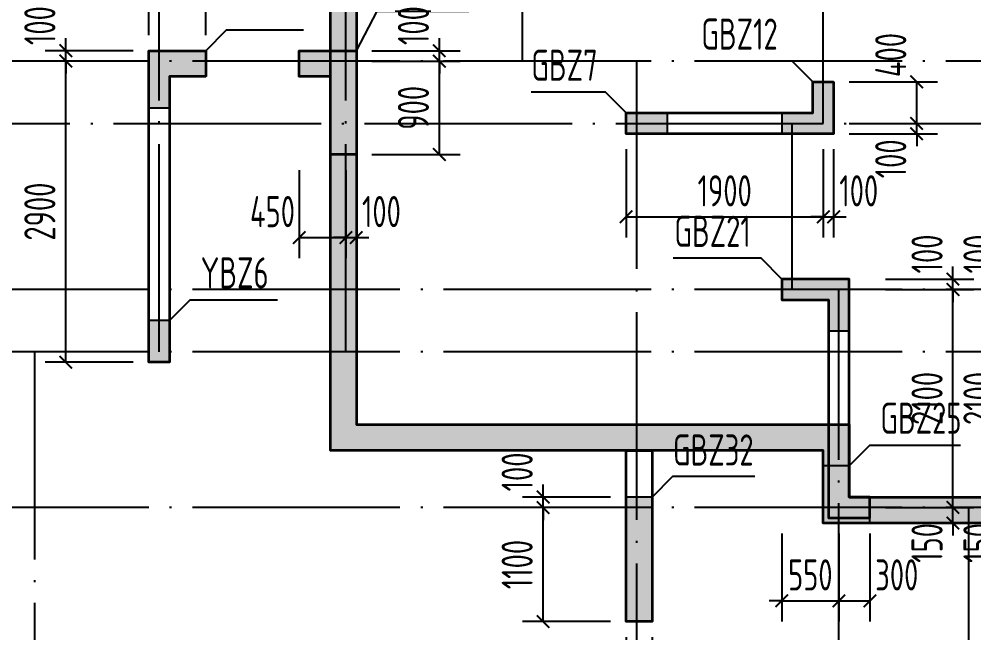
# Model space of a CAD drawing. Extents: x -655480 to 203344, y -294099 to 287156.
# Drawn here: x -305802 to -296600, y 207212 to 213125 of the extents above; entities that cross this region are included whole.
import ezdxf
from ezdxf.enums import TextEntityAlignment as Align

# ---------------------------------------------------------------- set-up
doc = ezdxf.new("R2010")
doc.units = 0
doc.header["$LTSCALE"] = 1000
doc.linetypes.add('DOTE', pattern=[2.42, 2, -0.2, 0.02, -0.2])
doc.layers.get('0').update_dxf_attribs({"linetype": 'CONTINUOUS'})
doc.layers.get('DEFPOINTS').update_dxf_attribs({"linetype": 'CONTINUOUS'})
for name, color, linetype in [('A-DOTE', 10, 'DOTE'), ('COLU_DE_TEXT', 7, 'CONTINUOUS'), ('LABEL', 1, 'CONTINUOUS'), ('S-Q墙填充', 252, 'CONTINUOUS'), ('S-Q墙实线', 6, 'CONTINUOUS'), ('S-Q墙标注', 3, 'CONTINUOUS'), ('S-X详图填充', 252, 'CONTINUOUS'), ('S-X详图实线', 4, 'CONTINUOUS'), ('S-Z柱编号', 6, 'CONTINUOUS')]:
    doc.layers.add(name, color=color, linetype=linetype)
doc.styles.add('TSSD_REIN', font='tssdeng.shx', dxfattribs={"width": 0.7, "height": 300, "bigfont": 'tssdchn.shx'})
doc.styles.add('结构文字', font='zstxt.shx', dxfattribs={"width": 0.7, "bigfont": 'zshz.shx'})
doc.dimstyles.new('STRUCK', dxfattribs={"dimtxt": 400, "dimasz": 121, "dimexe": 200, "dimexo": 150, "dimgap": 115, "dimtad": 1, "dimdec": 0, "dimdsep": 46, "dimtxsty": '结构文字', "dimblk": 'ARCHTICK', "dimcen": 400, "dimclrd": 3, "dimclre": 3, "dimclrt": 7, "dimadec": 0, "dimazin": 0, "dimtfac": 1, "dimtdec": 0, "dimtix": 1, "dimtmove": 2, "dimatfit": 3, "dimldrblk": '_DIMX', "dimfxl": 1, "dimtolj": 1, "dimtzin": 0, "dimarcsym": 0})

# ---------------------------------------------------------------- blocks, each defined once
blk = doc.blocks.new('_ArchTick')
at = {"color": 0, "linetype": 'ByBlock', "const_width": 0.15}
blk.add_lwpolyline([(-0.5, -0.5), (0.5, 0.5)], dxfattribs=at)
blk = doc.blocks.new('*D733')
at = {"layer": 'DEFPOINTS', "color": 0, "transparency": 16777216}
for p in [(-305352, 212720.2), (-304552, 212720.2), (-304552, 209820.2)]:
    blk.add_point(p, dxfattribs=at)
at = {"layer": 'S-Q墙标注', "color": 3, "lineweight": -2, "transparency": 16777216}
for p, q in [((-304702, 212720.2), (-305552, 212720.2)), ((-305352, 209820.2), (-305352, 212720.2)), ((-304702, 209820.2), (-305552, 209820.2))]:
    blk.add_line(p, q, dxfattribs=at)
at = {"layer": 'S-Q墙标注', "color": 3, "lineweight": -2, "transparency": 16777216, "xscale": 121, "yscale": 121, "zscale": 121}
for p, rotation in [((-305352, 212720.2), 90), ((-305352, 209820.2), 270)]:
    blk.add_blockref('_ArchTick', p, dxfattribs=dict(at, rotation=rotation))
at = {"layer": 'S-Q墙标注', "color": 7, "transparency": 16777216, "insert": (-305602, 211270.2), "char_height": 300, "attachment_point": 5, "rotation": 90, "style": 'TSSD_REIN'}
blk.add_mtext('\\A1;2900', dxfattribs=at)
blk = doc.blocks.new('_DIMX')
blk.add_line((-150, 0), (150, 0))
at = {"const_width": 50}
blk.add_lwpolyline([(-70, -70), (70, 70)], dxfattribs=at)
blk = doc.blocks.new('*D734')
at = {"layer": 'DEFPOINTS', "color": 0, "transparency": 16777216}
for p in [(-305352, 212820.2), (-304552, 212820.2), (-304552, 212720.2)]:
    blk.add_point(p, dxfattribs=at)
at = {"layer": 'S-Q墙标注', "color": 3, "lineweight": -2, "transparency": 16777216}
for p, q in [((-305352, 212820.2), (-305352, 212941.2)), ((-304702, 212820.2), (-305552, 212820.2)), ((-305352, 212720.2), (-305352, 212820.2)), ((-304702, 212720.2), (-305552, 212720.2)), ((-305352, 212720.2), (-305352, 212599.2))]:
    blk.add_line(p, q, dxfattribs=at)
at = {"layer": 'S-Q墙标注', "color": 3, "lineweight": -2, "transparency": 16777216, "xscale": 121, "yscale": 121, "zscale": 121}
for p, rotation in [((-305352, 212820.2), 270), ((-305352, 212720.2), 90)]:
    blk.add_blockref('_ArchTick', p, dxfattribs=dict(at, rotation=rotation))
at = {"layer": 'S-Q墙标注', "color": 7, "transparency": 16777216, "insert": (-305602, 213062.1), "char_height": 300, "attachment_point": 5, "rotation": 90, "style": 'TSSD_REIN'}
blk.add_mtext('\\A1;100', dxfattribs=at)
blk = doc.blocks.new('*D735')
at = {"layer": 'DEFPOINTS', "color": 0, "transparency": 16777216}
for p in [(-304452, 213620.2), (-304552, 212820.2), (-304452, 212820.2)]:
    blk.add_point(p, dxfattribs=at)
at = {"layer": 'S-Q墙标注', "color": 3, "lineweight": -2, "transparency": 16777216}
for p, q in [((-304552, 212970.2), (-304552, 213820.2)), ((-304452, 212970.2), (-304452, 213820.2)), ((-304552, 213620.2), (-304673, 213620.2)), ((-304552, 213620.2), (-304452, 213620.2)), ((-304452, 213620.2), (-304331, 213620.2))]:
    blk.add_line(p, q, dxfattribs=at)
at = {"layer": 'S-Q墙标注', "color": 3, "lineweight": -2, "transparency": 16777216, "xscale": 121, "yscale": 121, "zscale": 121}
blk.add_blockref('_ArchTick', (-304552, 213620.2), dxfattribs=at)
at = {"layer": 'S-Q墙标注', "color": 3, "lineweight": -2, "transparency": 16777216, "xscale": 121, "yscale": 121, "zscale": 121, "rotation": 180}
blk.add_blockref('_ArchTick', (-304452, 213620.2), dxfattribs=at)
at = {"layer": 'S-Q墙标注', "color": 7, "transparency": 16777216, "insert": (-304793.9, 213870.2), "char_height": 300, "attachment_point": 5, "style": 'TSSD_REIN'}
blk.add_mtext('\\A1;100', dxfattribs=at)
blk = doc.blocks.new('*D736')
at = {"layer": 'DEFPOINTS', "color": 0, "transparency": 16777216}
for p in [(-304002, 213620.2), (-304452, 212820.2), (-304002, 212820.2)]:
    blk.add_point(p, dxfattribs=at)
at = {"layer": 'S-Q墙标注', "color": 3, "lineweight": -2, "transparency": 16777216}
for p, q in [((-304452, 212970.2), (-304452, 213820.2)), ((-304002, 212970.2), (-304002, 213820.2)), ((-304452, 213620.2), (-304002, 213620.2))]:
    blk.add_line(p, q, dxfattribs=at)
at = {"layer": 'S-Q墙标注', "color": 3, "lineweight": -2, "transparency": 16777216, "xscale": 121, "yscale": 121, "zscale": 121, "rotation": 180}
blk.add_blockref('_ArchTick', (-304452, 213620.2), dxfattribs=at)
at = {"layer": 'S-Q墙标注', "color": 3, "lineweight": -2, "transparency": 16777216, "xscale": 121, "yscale": 121, "zscale": 121}
blk.add_blockref('_ArchTick', (-304002, 213620.2), dxfattribs=at)
at = {"layer": 'S-Q墙标注', "color": 7, "transparency": 16777216, "insert": (-303743.9, 213870.2), "char_height": 300, "attachment_point": 5, "style": 'TSSD_REIN'}
blk.add_mtext('\\A1;450', dxfattribs=at)
blk = doc.blocks.new('*D737')
at = {"layer": 'DEFPOINTS', "color": 0, "transparency": 16777216}
for p in [(-302552, 212720.2), (-301752, 212720.2), (-302552, 211820.2)]:
    blk.add_point(p, dxfattribs=at)
at = {"layer": 'S-Q墙标注', "color": 3, "lineweight": -2, "transparency": 16777216}
for p, q in [((-302402, 212720.2), (-301552, 212720.2)), ((-301752, 211820.2), (-301752, 212720.2)), ((-302402, 211820.2), (-301552, 211820.2))]:
    blk.add_line(p, q, dxfattribs=at)
at = {"layer": 'S-Q墙标注', "color": 3, "lineweight": -2, "transparency": 16777216, "xscale": 121, "yscale": 121, "zscale": 121}
for p, rotation in [((-301752, 212720.2), 90), ((-301752, 211820.2), 270)]:
    blk.add_blockref('_ArchTick', p, dxfattribs=dict(at, rotation=rotation))
at = {"layer": 'S-Q墙标注', "color": 7, "transparency": 16777216, "insert": (-302002, 212270.2), "char_height": 300, "attachment_point": 5, "rotation": 90, "style": 'TSSD_REIN'}
blk.add_mtext('\\A1;900', dxfattribs=at)
blk = doc.blocks.new('*D738')
at = {"layer": 'DEFPOINTS', "color": 0, "transparency": 16777216}
for p in [(-302552, 212820.2), (-301752, 212820.2), (-302552, 212720.2)]:
    blk.add_point(p, dxfattribs=at)
at = {"layer": 'S-Q墙标注', "color": 3, "lineweight": -2, "transparency": 16777216}
for p, q in [((-301752, 212820.2), (-301752, 212941.2)), ((-302402, 212820.2), (-301552, 212820.2)), ((-301752, 212720.2), (-301752, 212820.2)), ((-302402, 212720.2), (-301552, 212720.2)), ((-301752, 212720.2), (-301752, 212599.2))]:
    blk.add_line(p, q, dxfattribs=at)
at = {"layer": 'S-Q墙标注', "color": 3, "lineweight": -2, "transparency": 16777216, "xscale": 121, "yscale": 121, "zscale": 121}
for p, rotation in [((-301752, 212820.2), 270), ((-301752, 212720.2), 90)]:
    blk.add_blockref('_ArchTick', p, dxfattribs=dict(at, rotation=rotation))
at = {"layer": 'S-Q墙标注', "color": 7, "transparency": 16777216, "insert": (-302002, 213062.1), "char_height": 300, "attachment_point": 5, "rotation": 90, "style": 'TSSD_REIN'}
blk.add_mtext('\\A1;100', dxfattribs=at)
blk = doc.blocks.new('*D592')
at = {"layer": 'DEFPOINTS', "color": 0, "transparency": 16777216}
for p in [(-303101.9, 211820.2), (-302652, 211820.2), (-302652, 211020.2)]:
    blk.add_point(p, dxfattribs=at)
at = {"layer": 'S-Q墙标注', "color": 3, "lineweight": -2, "transparency": 16777216}
for p, q in [((-303101.9, 211670.2), (-303101.9, 210820.2)), ((-302652, 211670.2), (-302652, 210820.2)), ((-303101.9, 211020.2), (-302652, 211020.2))]:
    blk.add_line(p, q, dxfattribs=at)
at = {"layer": 'S-Q墙标注', "color": 3, "lineweight": -2, "transparency": 16777216, "xscale": 121, "yscale": 121, "zscale": 121, "rotation": 180}
blk.add_blockref('_ArchTick', (-303101.9, 211020.2), dxfattribs=at)
at = {"layer": 'S-Q墙标注', "color": 3, "lineweight": -2, "transparency": 16777216, "xscale": 121, "yscale": 121, "zscale": 121}
blk.add_blockref('_ArchTick', (-302652, 211020.2), dxfattribs=at)
at = {"layer": 'S-Q墙标注', "color": 7, "transparency": 16777216, "insert": (-303360, 211270.2), "char_height": 300, "attachment_point": 5, "style": 'TSSD_REIN'}
blk.add_mtext('\\A1;450', dxfattribs=at)
blk = doc.blocks.new('*D593')
at = {"layer": 'DEFPOINTS', "color": 0, "transparency": 16777216}
for p in [(-302652, 211820.2), (-302552, 211820.2), (-302552, 211020.2)]:
    blk.add_point(p, dxfattribs=at)
at = {"layer": 'S-Q墙标注', "color": 3, "lineweight": -2, "transparency": 16777216}
for p, q in [((-302652, 211670.2), (-302652, 210820.2)), ((-302552, 211670.2), (-302552, 210820.2)), ((-302652, 211020.2), (-302773, 211020.2)), ((-302652, 211020.2), (-302552, 211020.2)), ((-302552, 211020.2), (-302431, 211020.2))]:
    blk.add_line(p, q, dxfattribs=at)
at = {"layer": 'S-Q墙标注', "color": 3, "lineweight": -2, "transparency": 16777216, "xscale": 121, "yscale": 121, "zscale": 121}
blk.add_blockref('_ArchTick', (-302652, 211020.2), dxfattribs=at)
at = {"layer": 'S-Q墙标注', "color": 3, "lineweight": -2, "transparency": 16777216, "xscale": 121, "yscale": 121, "zscale": 121, "rotation": 180}
blk.add_blockref('_ArchTick', (-302552, 211020.2), dxfattribs=at)
at = {"layer": 'S-Q墙标注', "color": 7, "transparency": 16777216, "insert": (-302310.1, 211270.2), "char_height": 300, "attachment_point": 5, "style": 'TSSD_REIN'}
blk.add_mtext('\\A1;100', dxfattribs=at)
blk = doc.blocks.new('*D594')
at = {"layer": 'DEFPOINTS', "color": 0, "transparency": 16777216}
for p in [(-297952, 212120.5), (-297152, 212120.5), (-297952, 212020.5)]:
    blk.add_point(p, dxfattribs=at)
at = {"layer": 'S-Q墙标注', "color": 3, "lineweight": -2, "transparency": 16777216}
for p, q in [((-297152, 212120.5), (-297152, 212241.5)), ((-297802, 212120.5), (-296952, 212120.5)), ((-297152, 212020.5), (-297152, 212120.5)), ((-297802, 212020.5), (-296952, 212020.5)), ((-297152, 212020.5), (-297152, 211899.5))]:
    blk.add_line(p, q, dxfattribs=at)
at = {"layer": 'S-Q墙标注', "color": 3, "lineweight": -2, "transparency": 16777216, "xscale": 121, "yscale": 121, "zscale": 121}
for p, rotation in [((-297152, 212120.5), 270), ((-297152, 212020.5), 90)]:
    blk.add_blockref('_ArchTick', p, dxfattribs=dict(at, rotation=rotation))
at = {"layer": 'S-Q墙标注', "color": 7, "transparency": 16777216, "insert": (-297402, 211778.5), "char_height": 300, "attachment_point": 5, "rotation": 90, "style": 'TSSD_REIN'}
blk.add_mtext('\\A1;100', dxfattribs=at)
blk = doc.blocks.new('*D595')
at = {"layer": 'DEFPOINTS', "color": 0, "transparency": 16777216}
for p in [(-297952, 212520.5), (-297152, 212520.5), (-297952, 212120.5)]:
    blk.add_point(p, dxfattribs=at)
at = {"layer": 'S-Q墙标注', "color": 3, "lineweight": -2, "transparency": 16777216}
for p, q in [((-297802, 212520.5), (-296952, 212520.5)), ((-297152, 212120.5), (-297152, 212520.5)), ((-297802, 212120.5), (-296952, 212120.5))]:
    blk.add_line(p, q, dxfattribs=at)
at = {"layer": 'S-Q墙标注', "color": 3, "lineweight": -2, "transparency": 16777216, "xscale": 121, "yscale": 121, "zscale": 121}
for p, rotation in [((-297152, 212520.5), 90), ((-297152, 212120.5), 270)]:
    blk.add_blockref('_ArchTick', p, dxfattribs=dict(at, rotation=rotation))
at = {"layer": 'S-Q墙标注', "color": 7, "transparency": 16777216, "insert": (-297402, 212778.5), "char_height": 300, "attachment_point": 5, "rotation": 90, "style": 'TSSD_REIN'}
blk.add_mtext('\\A1;400', dxfattribs=at)
blk = doc.blocks.new('*D596')
at = {"layer": 'DEFPOINTS', "color": 0, "transparency": 16777216}
for p in [(-299952, 212020.5), (-298052, 212020.5), (-298052, 211220.5)]:
    blk.add_point(p, dxfattribs=at)
at = {"layer": 'S-Q墙标注', "color": 3, "lineweight": -2, "transparency": 16777216}
for p, q in [((-299952, 211870.5), (-299952, 211020.5)), ((-298052, 211870.5), (-298052, 211020.5)), ((-299952, 211220.5), (-298052, 211220.5))]:
    blk.add_line(p, q, dxfattribs=at)
at = {"layer": 'S-Q墙标注', "color": 3, "lineweight": -2, "transparency": 16777216, "xscale": 121, "yscale": 121, "zscale": 121, "rotation": 180}
blk.add_blockref('_ArchTick', (-299952, 211220.5), dxfattribs=at)
at = {"layer": 'S-Q墙标注', "color": 3, "lineweight": -2, "transparency": 16777216, "xscale": 121, "yscale": 121, "zscale": 121}
blk.add_blockref('_ArchTick', (-298052, 211220.5), dxfattribs=at)
at = {"layer": 'S-Q墙标注', "color": 7, "transparency": 16777216, "insert": (-299002, 211470.5), "char_height": 300, "attachment_point": 5, "style": 'TSSD_REIN'}
blk.add_mtext('\\A1;1900', dxfattribs=at)
blk = doc.blocks.new('*D597')
at = {"layer": 'DEFPOINTS', "color": 0, "transparency": 16777216}
for p in [(-298052, 212020.5), (-297952, 212020.5), (-297952, 211220.5)]:
    blk.add_point(p, dxfattribs=at)
at = {"layer": 'S-Q墙标注', "color": 3, "lineweight": -2, "transparency": 16777216}
for p, q in [((-298052, 211870.5), (-298052, 211020.5)), ((-297952, 211870.5), (-297952, 211020.5)), ((-298052, 211220.5), (-298173, 211220.5)), ((-298052, 211220.5), (-297952, 211220.5)), ((-297952, 211220.5), (-297831, 211220.5))]:
    blk.add_line(p, q, dxfattribs=at)
at = {"layer": 'S-Q墙标注', "color": 3, "lineweight": -2, "transparency": 16777216, "xscale": 121, "yscale": 121, "zscale": 121}
blk.add_blockref('_ArchTick', (-298052, 211220.5), dxfattribs=at)
at = {"layer": 'S-Q墙标注', "color": 3, "lineweight": -2, "transparency": 16777216, "xscale": 121, "yscale": 121, "zscale": 121, "rotation": 180}
blk.add_blockref('_ArchTick', (-297952, 211220.5), dxfattribs=at)
at = {"layer": 'S-Q墙标注', "color": 7, "transparency": 16777216, "insert": (-297710.1, 211470.5), "char_height": 300, "attachment_point": 5, "style": 'TSSD_REIN'}
blk.add_mtext('\\A1;100', dxfattribs=at)
blk = doc.blocks.new('*D602')
at = {"layer": 'DEFPOINTS', "color": 0, "transparency": 16777216}
for p in [(-298452, 208320.3), (-297902, 208320.2), (-297902, 207520.2)]:
    blk.add_point(p, dxfattribs=at)
at = {"layer": 'S-Q墙标注', "color": 3, "lineweight": -2, "transparency": 16777216}
for p, q in [((-298452, 208170.3), (-298452, 207320.2)), ((-297902, 208170.2), (-297902, 207320.2)), ((-298452, 207520.2), (-298573, 207520.2)), ((-298452, 207520.2), (-297902, 207520.2)), ((-297902, 207520.2), (-297781, 207520.2))]:
    blk.add_line(p, q, dxfattribs=at)
at = {"layer": 'S-Q墙标注', "color": 3, "lineweight": -2, "transparency": 16777216, "xscale": 121, "yscale": 121, "zscale": 121}
blk.add_blockref('_ArchTick', (-298452, 207520.2), dxfattribs=at)
at = {"layer": 'S-Q墙标注', "color": 3, "lineweight": -2, "transparency": 16777216, "xscale": 121, "yscale": 121, "zscale": 121, "rotation": 180}
blk.add_blockref('_ArchTick', (-297902, 207520.2), dxfattribs=at)
at = {"layer": 'S-Q墙标注', "color": 7, "transparency": 16777216, "insert": (-298177, 207770.2), "char_height": 300, "attachment_point": 5, "style": 'TSSD_REIN'}
blk.add_mtext('\\A1;550', dxfattribs=at)
blk = doc.blocks.new('*D603')
at = {"layer": 'DEFPOINTS', "color": 0, "transparency": 16777216}
for p in [(-297902, 208320.2), (-297602, 208320.2), (-297602, 207520.2)]:
    blk.add_point(p, dxfattribs=at)
at = {"layer": 'S-Q墙标注', "color": 3, "lineweight": -2, "transparency": 16777216}
for p, q in [((-297902, 208170.2), (-297902, 207320.2)), ((-297602, 208170.2), (-297602, 207320.2)), ((-297902, 207520.2), (-297602, 207520.2))]:
    blk.add_line(p, q, dxfattribs=at)
at = {"layer": 'S-Q墙标注', "color": 3, "lineweight": -2, "transparency": 16777216, "xscale": 121, "yscale": 121, "zscale": 121, "rotation": 180}
blk.add_blockref('_ArchTick', (-297902, 207520.2), dxfattribs=at)
at = {"layer": 'S-Q墙标注', "color": 3, "lineweight": -2, "transparency": 16777216, "xscale": 121, "yscale": 121, "zscale": 121}
blk.add_blockref('_ArchTick', (-297602, 207520.2), dxfattribs=at)
at = {"layer": 'S-Q墙标注', "color": 7, "transparency": 16777216, "insert": (-297343.9, 207770.2), "char_height": 300, "attachment_point": 5, "style": 'TSSD_REIN'}
blk.add_mtext('\\A1;300', dxfattribs=at)
blk = doc.blocks.new('*D570')
at = {"layer": 'DEFPOINTS', "color": 0, "transparency": 16777216}
for p in [(-300752, 208420.2), (-299952, 208420.2), (-299952, 207320.2)]:
    blk.add_point(p, dxfattribs=at)
at = {"layer": 'S-Q墙标注', "color": 3, "lineweight": -2, "transparency": 16777216}
for p, q in [((-300102, 208420.2), (-300952, 208420.2)), ((-300752, 207320.2), (-300752, 208420.2)), ((-300102, 207320.2), (-300952, 207320.2))]:
    blk.add_line(p, q, dxfattribs=at)
at = {"layer": 'S-Q墙标注', "color": 3, "lineweight": -2, "transparency": 16777216, "xscale": 121, "yscale": 121, "zscale": 121}
for p, rotation in [((-300752, 208420.2), 90), ((-300752, 207320.2), 270)]:
    blk.add_blockref('_ArchTick', p, dxfattribs=dict(at, rotation=rotation))
at = {"layer": 'S-Q墙标注', "color": 7, "transparency": 16777216, "insert": (-301002, 207870.2), "char_height": 300, "attachment_point": 5, "rotation": 90, "style": 'TSSD_REIN'}
blk.add_mtext('\\A1;1100', dxfattribs=at)
blk = doc.blocks.new('*D571')
at = {"layer": 'DEFPOINTS', "color": 0, "transparency": 16777216}
for p in [(-300752, 208520.2), (-299952, 208520.2), (-299952, 208420.2)]:
    blk.add_point(p, dxfattribs=at)
at = {"layer": 'S-Q墙标注', "color": 3, "lineweight": -2, "transparency": 16777216}
for p, q in [((-300752, 208520.2), (-300752, 208641.2)), ((-300102, 208520.2), (-300952, 208520.2)), ((-300752, 208420.2), (-300752, 208520.2)), ((-300102, 208420.2), (-300952, 208420.2)), ((-300752, 208420.2), (-300752, 208299.2))]:
    blk.add_line(p, q, dxfattribs=at)
at = {"layer": 'S-Q墙标注', "color": 3, "lineweight": -2, "transparency": 16777216, "xscale": 121, "yscale": 121, "zscale": 121}
for p, rotation in [((-300752, 208520.2), 270), ((-300752, 208420.2), 90)]:
    blk.add_blockref('_ArchTick', p, dxfattribs=dict(at, rotation=rotation))
at = {"layer": 'S-Q墙标注', "color": 7, "transparency": 16777216, "insert": (-301002, 208762.1), "char_height": 300, "attachment_point": 5, "rotation": 90, "style": 'TSSD_REIN'}
blk.add_mtext('\\A1;100', dxfattribs=at)
blk = doc.blocks.new('*D580')
at = {"layer": 'DEFPOINTS', "color": 0, "transparency": 16777216}
for p in [(-297602, 208420.2), (-296802, 208420.2), (-297602, 208270.2)]:
    blk.add_point(p, dxfattribs=at)
at = {"layer": 'S-Q墙标注', "color": 3, "lineweight": -2, "transparency": 16777216}
for p, q in [((-296802, 208420.2), (-296802, 208541.2)), ((-297452, 208420.2), (-296602, 208420.2)), ((-296802, 208270.2), (-296802, 208420.2)), ((-297452, 208270.2), (-296602, 208270.2)), ((-296802, 208270.2), (-296802, 208149.2))]:
    blk.add_line(p, q, dxfattribs=at)
at = {"layer": 'S-Q墙标注', "color": 3, "lineweight": -2, "transparency": 16777216, "xscale": 121, "yscale": 121, "zscale": 121}
for p, rotation in [((-296802, 208420.2), 270), ((-296802, 208270.2), 90)]:
    blk.add_blockref('_ArchTick', p, dxfattribs=dict(at, rotation=rotation))
at = {"layer": 'S-Q墙标注', "color": 7, "transparency": 16777216, "insert": (-297052, 208078.3), "char_height": 300, "attachment_point": 5, "rotation": 90, "style": 'TSSD_REIN'}
blk.add_mtext('\\A1;150', dxfattribs=at)
blk = doc.blocks.new('*D581')
at = {"layer": 'DEFPOINTS', "color": 0, "transparency": 16777216}
for p in [(-297602, 210520.2), (-296802, 210520.2), (-297602, 208420.2)]:
    blk.add_point(p, dxfattribs=at)
at = {"layer": 'S-Q墙标注', "color": 3, "lineweight": -2, "transparency": 16777216}
for p, q in [((-297452, 210520.2), (-296602, 210520.2)), ((-296802, 208420.2), (-296802, 210520.2)), ((-297452, 208420.2), (-296602, 208420.2))]:
    blk.add_line(p, q, dxfattribs=at)
at = {"layer": 'S-Q墙标注', "color": 3, "lineweight": -2, "transparency": 16777216, "xscale": 121, "yscale": 121, "zscale": 121}
for p, rotation in [((-296802, 210520.2), 90), ((-296802, 208420.2), 270)]:
    blk.add_blockref('_ArchTick', p, dxfattribs=dict(at, rotation=rotation))
at = {"layer": 'S-Q墙标注', "color": 7, "transparency": 16777216, "insert": (-297052, 209470.2), "char_height": 300, "attachment_point": 5, "rotation": 90, "style": 'TSSD_REIN'}
blk.add_mtext('\\A1;2100', dxfattribs=at)
blk = doc.blocks.new('*D582')
at = {"layer": 'DEFPOINTS', "color": 0, "transparency": 16777216}
for p in [(-297602, 210620.2), (-296802, 210620.2), (-297602, 210520.2)]:
    blk.add_point(p, dxfattribs=at)
at = {"layer": 'S-Q墙标注', "color": 3, "lineweight": -2, "transparency": 16777216}
for p, q in [((-296802, 210620.2), (-296802, 210741.2)), ((-297452, 210620.2), (-296602, 210620.2)), ((-296802, 210520.2), (-296802, 210620.2)), ((-297452, 210520.2), (-296602, 210520.2)), ((-296802, 210520.2), (-296802, 210399.2))]:
    blk.add_line(p, q, dxfattribs=at)
at = {"layer": 'S-Q墙标注', "color": 3, "lineweight": -2, "transparency": 16777216, "xscale": 121, "yscale": 121, "zscale": 121}
for p, rotation in [((-296802, 210620.2), 270), ((-296802, 210520.2), 90)]:
    blk.add_blockref('_ArchTick', p, dxfattribs=dict(at, rotation=rotation))
at = {"layer": 'S-Q墙标注', "color": 7, "transparency": 16777216, "insert": (-297052, 210862.1), "char_height": 300, "attachment_point": 5, "rotation": 90, "style": 'TSSD_REIN'}
blk.add_mtext('\\A1;100', dxfattribs=at)
blk = doc.blocks.new('*D583')
at = {"layer": 'DEFPOINTS', "color": 0, "transparency": 16777216}
for p in [(-296302, 208420.2), (-295502, 208420.2), (-295502, 208270.2)]:
    blk.add_point(p, dxfattribs=at)
at = {"layer": 'S-Q墙标注', "color": 3, "lineweight": -2, "transparency": 16777216}
for p, q in [((-296302, 208420.2), (-296302, 208541.2)), ((-295652, 208420.2), (-296502, 208420.2)), ((-296302, 208270.2), (-296302, 208420.2)), ((-295652, 208270.2), (-296502, 208270.2)), ((-296302, 208270.2), (-296302, 208149.2))]:
    blk.add_line(p, q, dxfattribs=at)
at = {"layer": 'S-Q墙标注', "color": 3, "lineweight": -2, "transparency": 16777216, "xscale": 121, "yscale": 121, "zscale": 121}
for p, rotation in [((-296302, 208420.2), 270), ((-296302, 208270.2), 90)]:
    blk.add_blockref('_ArchTick', p, dxfattribs=dict(at, rotation=rotation))
at = {"layer": 'S-Q墙标注', "color": 7, "transparency": 16777216, "insert": (-296552, 208078.3), "char_height": 300, "attachment_point": 5, "rotation": 90, "style": 'TSSD_REIN'}
blk.add_mtext('\\A1;150', dxfattribs=at)
blk = doc.blocks.new('*D584')
at = {"layer": 'DEFPOINTS', "color": 0, "transparency": 16777216}
for p in [(-296302, 210520.2), (-295502, 210520.2), (-295502, 208420.2)]:
    blk.add_point(p, dxfattribs=at)
at = {"layer": 'S-Q墙标注', "color": 3, "lineweight": -2, "transparency": 16777216}
for p, q in [((-295652, 210520.2), (-296502, 210520.2)), ((-296302, 208420.2), (-296302, 210520.2)), ((-295652, 208420.2), (-296502, 208420.2))]:
    blk.add_line(p, q, dxfattribs=at)
at = {"layer": 'S-Q墙标注', "color": 3, "lineweight": -2, "transparency": 16777216, "xscale": 121, "yscale": 121, "zscale": 121}
for p, rotation in [((-296302, 210520.2), 90), ((-296302, 208420.2), 270)]:
    blk.add_blockref('_ArchTick', p, dxfattribs=dict(at, rotation=rotation))
at = {"layer": 'S-Q墙标注', "color": 7, "transparency": 16777216, "insert": (-296552, 209470.2), "char_height": 300, "attachment_point": 5, "rotation": 90, "style": 'TSSD_REIN'}
blk.add_mtext('\\A1;2100', dxfattribs=at)
blk = doc.blocks.new('*D585')
at = {"layer": 'DEFPOINTS', "color": 0, "transparency": 16777216}
for p in [(-296302, 210620.2), (-295502, 210620.2), (-295502, 210520.2)]:
    blk.add_point(p, dxfattribs=at)
at = {"layer": 'S-Q墙标注', "color": 3, "lineweight": -2, "transparency": 16777216}
for p, q in [((-296302, 210620.2), (-296302, 210741.2)), ((-295652, 210620.2), (-296502, 210620.2)), ((-296302, 210520.2), (-296302, 210620.2)), ((-295652, 210520.2), (-296502, 210520.2)), ((-296302, 210520.2), (-296302, 210399.2))]:
    blk.add_line(p, q, dxfattribs=at)
at = {"layer": 'S-Q墙标注', "color": 3, "lineweight": -2, "transparency": 16777216, "xscale": 121, "yscale": 121, "zscale": 121}
for p, rotation in [((-296302, 210620.2), 270), ((-296302, 210520.2), 90)]:
    blk.add_blockref('_ArchTick', p, dxfattribs=dict(at, rotation=rotation))
at = {"layer": 'S-Q墙标注', "color": 7, "transparency": 16777216, "insert": (-296552, 210862.1), "char_height": 300, "attachment_point": 5, "rotation": 90, "style": 'TSSD_REIN'}
blk.add_mtext('\\A1;100', dxfattribs=at)
blk = doc.blocks.new('20210827.04200827')
at = {"layer": 'A-DOTE'}
for p, q in [((11300, 11900), (11300, 23100)), ((13100, 11900), (13100, 23100)), ((14800, 14700), (14800, 23100)), ((17700, 14100.3), (17700, 23100)), ((59600, 14700), (3600, 14700)), ((15900.2, 14700), (15900, 3600)), ((3600, 14100.3), (59600, 14100.3)), ((17400, 12500), (17400, 14100)), ((59600, 12500), (3600, 12500)), ((17850, 3600), (17850, 12500)), ((59600, 11900), (3600, 11900)), ((10100, 11900), (10100, 3600)), ((59600, 10400), (3600, 10400)), ((19100, 10400), (19100, 3600))]:
    blk.add_line(p, q, dxfattribs=at)
blk = doc.blocks.new('*D1284')
at = {"layer": 'DEFPOINTS', "color": 0, "transparency": 16777216}
for p in [(-299851.9, 207320.2), (-299702.1, 207319.7), (-299851.9, 206519.7)]:
    blk.add_point(p, dxfattribs=at)
at = {"layer": 'S-Q墙标注', "color": 3, "lineweight": -2, "transparency": 16777216}
for p, q in [((-299851.9, 207170.2), (-299851.9, 206319.7)), ((-299702.1, 207169.7), (-299702.1, 206319.7)), ((-299851.9, 206519.7), (-299972.9, 206519.7)), ((-299702.1, 206519.7), (-299851.9, 206519.7)), ((-299702.1, 206519.7), (-299581.1, 206519.7))]:
    blk.add_line(p, q, dxfattribs=at)
at = {"layer": 'S-Q墙标注', "color": 3, "lineweight": -2, "transparency": 16777216, "xscale": 121, "yscale": 121, "zscale": 121}
blk.add_blockref('_ArchTick', (-299851.9, 206519.7), dxfattribs=at)
at = {"layer": 'S-Q墙标注', "color": 3, "lineweight": -2, "transparency": 16777216, "xscale": 121, "yscale": 121, "zscale": 121, "rotation": 180}
blk.add_blockref('_ArchTick', (-299702.1, 206519.7), dxfattribs=at)
at = {"layer": 'S-Q墙标注', "color": 7, "transparency": 16777216, "insert": (-299460.2, 206769.7), "char_height": 300, "attachment_point": 5, "style": 'TSSD_REIN'}
blk.add_mtext('\\A1;150', dxfattribs=at)
blk = doc.blocks.new('*D1285')
at = {"layer": 'DEFPOINTS', "color": 0, "transparency": 16777216}
for p in [(-299952, 207319.7), (-299851.9, 207320.2), (-299952, 206519.7)]:
    blk.add_point(p, dxfattribs=at)
at = {"layer": 'S-Q墙标注', "color": 3, "lineweight": -2, "transparency": 16777216}
for p, q in [((-299952, 207169.7), (-299952, 206319.7)), ((-299851.9, 207170.2), (-299851.9, 206319.7)), ((-299952, 206519.7), (-300073, 206519.7)), ((-299851.9, 206519.7), (-299952, 206519.7)), ((-299851.9, 206519.7), (-299730.9, 206519.7))]:
    blk.add_line(p, q, dxfattribs=at)
at = {"layer": 'S-Q墙标注', "color": 3, "lineweight": -2, "transparency": 16777216, "xscale": 121, "yscale": 121, "zscale": 121}
blk.add_blockref('_ArchTick', (-299952, 206519.7), dxfattribs=at)
at = {"layer": 'S-Q墙标注', "color": 3, "lineweight": -2, "transparency": 16777216, "xscale": 121, "yscale": 121, "zscale": 121, "rotation": 180}
blk.add_blockref('_ArchTick', (-299851.9, 206519.7), dxfattribs=at)
at = {"layer": 'S-Q墙标注', "color": 7, "transparency": 16777216, "insert": (-300193.9, 206769.7), "char_height": 300, "attachment_point": 5, "style": 'TSSD_REIN'}
blk.add_mtext('\\A1;100', dxfattribs=at)

msp = doc.modelspace()

# ---------------------------------------------------------------- hatches: boundary and pattern name
at = {"layer": 'S-Q墙填充', "linetype": 'ByBlock'}
h = msp.add_hatch(dxfattribs=at)
h.set_pattern_fill('钢筋混凝土', color=252, scale=50)
h.set_pattern_definition([(45, (-1341087.48, 468040.79), (-88.388348, 88.388348), []), (50, (-1341087.48, 468040.8), (358.63009, -31.37607), [37.5, -412.5]), (355, (-1341087.5, 468040.8), (-69.37567, 376.09607), [30, -330]), (100.4514, (-1341057.6, 468038.17), (289.25469, 344.71977), [31.8701, -350.57106]), (46.1842, (-1341087.5, 468140.8), (533.62052, -82.7595), [56.25, -618.75]), (96.6356, (-1341043, 468133.9), (467.33135, 487.05894), [47.80514, -525.8565]), (351.1842, (-1341087.5, 468140.8), (467.33097, 487.0593), [45, -495]), (21, (-1341037.48, 468115.8), (298.45353, -201.309445), [37.5, -412.5]), (326, (-1341037.5, 468115.8), (121.65767, 362.57502), [30, -330]), (71.4514, (-1341012.6, 468099), (420.11131, 161.26525), [31.8701, -350.57106]), (37.5, (-1341087.48, 468040.79), (6.079928, 166.446927), [0, -326, 0, -335, 0, -331.25]), (7.5, (-1341087.48, 468040.79), (131.53477, 197.205856), [0, -191, 0, -318.5, 0, -126.25]), (327.5, (-1341198.98, 468040.79), (266.911218, -11.277436), [0, -125, 0, -390, 0, -517.5]), (317.5, (-1341248.98, 468040.79), (291.593085, 50.05249), [0, -162.5, 0, -259, 0, -367.5])])
h.paths.add_polyline_path([(-302551.97, 213620.2), (-302551.97, 212120.2), (-302551.97, 209220.2), (-297801.97, 209220.2), (-297801.97, 208520.2), (-293351.97, 208520.2), (-293351.97, 208970.2), (-293051.97, 208970.2), (-293051.97, 208520.2), (-292451.97, 208520.2), (-292451.97, 208270.2), (-298051.97, 208270.2), (-298051.97, 208970.2), (-302801.97, 208970.2), (-302801.97, 213620.2)])
at = {"layer": 'S-X详图填充'}
h = msp.add_hatch(color=256, dxfattribs=at)
h.dxf.hatch_style = 1
h.paths.add_polyline_path([(-304551.97, 212270.2), (-304351.97, 212270.2), (-304351.97, 212570.2), (-304001.97, 212570.2), (-304001.97, 212820.2), (-304551.97, 212820.2)])
h = msp.add_hatch(color=256, dxfattribs=at)
h.dxf.hatch_style = 1
h.paths.add_polyline_path([(-303101.89, 212570.2), (-302801.97, 212570.2), (-302801.97, 211820.2), (-302551.97, 211820.2), (-302551.97, 212820.2), (-303101.89, 212820.2)])
h = msp.add_hatch(color=256, dxfattribs=at)
h.dxf.hatch_style = 1
h.paths.add_polyline_path([(-298451.98, 212220.47), (-298451.98, 212020.47), (-297951.98, 212020.47), (-297951.98, 212520.47), (-298151.98, 212520.47), (-298151.98, 212220.47)])
h = msp.add_hatch(color=256, dxfattribs=at)
h.dxf.hatch_style = 1
h.paths.add_polyline_path([(-299551.98, 212020.47), (-299551.98, 212220.47), (-299951.98, 212220.47), (-299951.98, 212020.47)])
h = msp.add_hatch(color=256, dxfattribs=at)
h.dxf.hatch_style = 1
h.paths.add_polyline_path([(-298001.98, 210120.2), (-297801.98, 210120.2), (-297801.98, 210620.2), (-298451.87, 210620.2), (-298452.05, 210420.61), (-298001.98, 210420.2)])
h = msp.add_hatch(color=256, dxfattribs=at)
h.dxf.hatch_style = 1
h.paths.add_polyline_path([(-304351.97, 210220.2), (-304551.97, 210220.2), (-304551.97, 209820.2), (-304351.97, 209820.2)])
h = msp.add_hatch(color=256, dxfattribs=at)
h.dxf.hatch_style = 1
h.paths.add_polyline_path([(-297801.97, 208820.2), (-298051.97, 208820.2), (-298051.97, 208270.2), (-297601.97, 208270.2), (-297601.97, 208520.2), (-297801.97, 208520.2)])
h = msp.add_hatch(color=256, dxfattribs=at)
h.dxf.hatch_style = 1
h.paths.add_polyline_path([(-299951.97, 207320.19), (-299701.88, 207320.19), (-299701.97, 208520.19), (-299951.97, 208520.19)])

# ---------------------------------------------------------------- linework, layer by layer
at = {"layer": 'LABEL'}
for points in [[(-302551.97, 212820.2), (-302351.97, 213200.85), (-301468.12, 213200.85)], [(-304001.97, 212820.2), (-303801.97, 213020.2), (-303060.76, 213020.2)], [(-298151.96, 212520.47), (-298351.96, 212720.47), (-299263.56, 212720.47)], [(-299951.98, 212220.47), (-300151.98, 212420.47), (-300865.86, 212420.47)], [(-298451.85, 210620.2), (-298651.85, 210820.2), (-299499.06, 210820.2)], [(-304351.97, 210220.2), (-304151.97, 210420.2), (-303311.97, 210420.2)], [(-297801.97, 208820.2), (-297601.97, 209020.2), (-296728.28, 209020.2)]]:
    msp.add_lwpolyline(points, dxfattribs=at)
at = {"layer": 'S-Q墙实线', "lineweight": 35}
msp.add_lwpolyline([(-302551.97, 213620.2), (-302551.97, 212120.2), (-302551.97, 209220.2), (-297801.97, 209220.2), (-297801.97, 208520.2), (-293351.97, 208520.2), (-293351.97, 208970.2), (-293051.97, 208970.2), (-293051.97, 208520.2), (-292451.97, 208520.2), (-292451.97, 208270.2), (-298051.97, 208270.2), (-298051.97, 208970.2), (-302801.97, 208970.2), (-302801.97, 213620.2), (-302551.97, 213620.2)], dxfattribs=at)
for points in [[(-304001.97, 212570.2), (-304351.97, 212570.2), (-304351.97, 209820.2), (-304551.97, 209820.2), (-304551.97, 212820.2), (-304001.97, 212820.2)], [(-302551.97, 212820.2), (-302551.97, 211820.2), (-302801.97, 211820.2), (-302801.97, 212570.2), (-303101.97, 212570.2), (-303101.97, 212820.2)], [(-297951.97, 212520.2), (-297951.97, 212020.2), (-299951.97, 212020.2), (-299951.97, 212220.2), (-298151.97, 212220.2), (-298151.97, 212520.2)], [(-298451.97, 210620.2), (-298451.97, 210420.2), (-298001.97, 210420.2), (-298001.97, 208320.2), (-297601.97, 208320.2), (-297601.97, 208520.2), (-297801.97, 208520.2), (-297801.97, 210620.2)], [(-299701.97, 208970.2), (-299701.97, 207320.19), (-299951.97, 207320.2), (-299951.97, 208970.2)]]:
    msp.add_lwpolyline(points, close=True, dxfattribs=at)
at = {"layer": 'S-Q墙实线'}
msp.add_lwpolyline([(-299701.97, 207320.19), (-299701.97, 208520.19), (-299951.97, 208520.19), (-299951.97, 207320.19)], close=True, dxfattribs=at)
at = {"layer": 'S-X详图实线'}
for points in [[(-304551.97, 212270.2), (-304351.97, 212270.2), (-304351.97, 212570.2), (-304001.97, 212570.2), (-304001.97, 212820.2), (-304551.97, 212820.2), (-304551.97, 212270.2)], [(-303101.89, 212570.2), (-302801.97, 212570.2), (-302801.97, 211820.2), (-302551.97, 211820.2), (-302551.97, 212820.2), (-303101.89, 212820.2), (-303101.89, 212570.2)], [(-298451.98, 212220.47), (-298451.98, 212020.47), (-297951.98, 212020.47), (-297951.98, 212520.47), (-298151.98, 212520.47), (-298151.98, 212220.47), (-298451.98, 212220.47)], [(-299551.98, 212020.47), (-299551.98, 212220.47), (-299951.98, 212220.47), (-299951.98, 212020.47), (-299551.98, 212020.47)], [(-298001.98, 210120.2), (-297801.98, 210120.2), (-297801.98, 210620.2), (-298451.87, 210620.2), (-298452.05, 210420.61), (-298001.98, 210420.2), (-298001.98, 210120.2)], [(-304351.97, 210220.2), (-304551.97, 210220.2), (-304551.97, 209820.2), (-304351.97, 209820.2), (-304351.97, 210220.2)], [(-297801.97, 208820.2), (-298051.97, 208820.2), (-298051.97, 208270.2), (-297601.97, 208270.2), (-297601.97, 208520.2), (-297801.97, 208520.2), (-297801.97, 208820.2)], [(-299951.97, 207320.19), (-299701.88, 207320.19), (-299701.97, 208520.19), (-299951.97, 208520.19), (-299951.97, 208122.82)]]:
    msp.add_lwpolyline(points, close=True, dxfattribs=at)
at = {"layer": 'S-Z柱编号', "color": 7}
msp.add_lwpolyline([(-299701.97, 208520.2), (-299501.97, 208720.2), (-298712.5, 208720.2)], dxfattribs=at)

# ---------------------------------------------------------------- block references
at = {"layer": 'A-DOTE', "color": 2}
msp.add_blockref('20210827.04200827', (-315751.97, 198020.16), dxfattribs=at)

# ---------------------------------------------------------------- texts
at = {"layer": 'COLU_DE_TEXT', "style": 'TSSD_REIN', "width": 0.7}
for s, p in [('GBZ12', (-299227.34, 212740.47)), ('GBZ7', (-300865.83, 212440.47)), ('GBZ21', (-299486.85, 210840.2)), ('YBZ6', (-304051.97, 210440.2)), ('GBZ25', (-297501.97, 209040.2))]:
    msp.add_text(s, height=300, dxfattribs=at).set_placement(p, align=Align.BOTTOM_LEFT)
at = {"layer": 'S-Z柱编号', "color": 7, "style": 'TSSD_REIN', "width": 0.7}
msp.add_text('GBZ32', height=300, dxfattribs=at).set_placement((-299500.87, 208733.9), align=Align.BOTTOM_LEFT)

# ---------------------------------------------------------------- dimensions: what is measured, and where the dimension line sits
at = {"layer": 'S-Q墙标注'}
for base, p1, p2, picture, middle in [((-304451.99, 213620.2), (-304551.98, 212820.2), (-304451.99, 212820.2), '*D735', (-304793.91, 213870.2)), ((-304001.98, 213620.2), (-304451.99, 212820.2), (-304001.98, 212820.2), '*D736', (-303743.91, 213870.2)), ((-297952, 211220.47), (-298051.99, 212020.47), (-297952, 212020.47), '*D597', (-297710.07, 211470.47)), ((-302651.99, 211020.2), (-303101.9, 211820.2), (-302651.99, 211820.2), '*D592', (-303359.98, 211270.2)), ((-302551.98, 211020.2), (-302651.99, 211820.2), (-302551.98, 211820.2), '*D593', (-302310.06, 211270.2)), ((-297601.99, 207520.2), (-297901.99, 208320.2), (-297601.99, 208320.2), '*D603', (-297343.92, 207770.2))]:
    dim = msp.add_linear_dim(base=base, p1=p1, p2=p2, dimstyle='STRUCK', override={"dimtxt": 300, "dimgap": 100, "dimtxsty": 'TSSD_REIN'}, dxfattribs=at)
    dim.commit()
    dim.dimension.update_dxf_attribs({"geometry": picture, "text_midpoint": middle, "dimtype": 160})
for base, p1, p2, angle, picture, middle in [((-305351.98, 212820.2), (-304551.98, 212720.2), (-304551.98, 212820.2), 90, '*D734', (-305601.98, 213062.13)), ((-301751.98, 212820.2), (-302551.98, 212720.2), (-302551.98, 212820.2), 90, '*D738', (-302001.98, 213062.13)), ((-297152, 212520.47), (-297952, 212120.47), (-297952, 212520.47), 90, '*D595', (-297402, 212778.55)), ((-297152, 212120.47), (-297952, 212020.47), (-297952, 212120.47), 90, '*D594', (-297402, 211778.55)), ((-296801.99, 210620.2), (-297601.99, 210520.2), (-297601.99, 210620.2), 90, '*D582', (-297051.99, 210862.13)), ((-296301.99, 210620.2), (-295501.99, 210520.2), (-295501.99, 210620.2), 90, '*D585', (-296551.99, 210862.13)), ((-300751.97, 208520.18), (-299951.97, 208420.18), (-299951.97, 208520.18), 90, '*D571', (-301001.97, 208762.1)), ((-296801.99, 208420.2), (-297601.99, 208270.2), (-297601.99, 208420.2), 90, '*D580', (-297051.99, 208078.28)), ((-296301.99, 208420.2), (-295501.99, 208270.2), (-295501.99, 208420.2), 90, '*D583', (-296551.99, 208078.28)), ((-299951.97, 206519.74), (-299851.86, 207320.2), (-299951.97, 207319.74), 180, '*D1285', (-300193.89, 206769.74)), ((-299851.86, 206519.74), (-299702.11, 207319.74), (-299851.86, 207320.2), 180, '*D1284', (-299460.18, 206769.74))]:
    dim = msp.add_linear_dim(base=base, p1=p1, p2=p2, angle=angle, dimstyle='STRUCK', override={"dimtxt": 300, "dimgap": 100, "dimtxsty": 'TSSD_REIN'}, dxfattribs=at)
    dim.commit()
    dim.dimension.update_dxf_attribs({"geometry": picture, "text_midpoint": middle, "dimtype": 160})
for base, p1, p2, picture, middle in [((-305351.98, 212720.2), (-304551.98, 209820.2), (-304551.98, 212720.2), '*D733', (-305601.98, 211270.2)), ((-301751.98, 212720.2), (-302551.98, 211820.2), (-302551.98, 212720.2), '*D737', (-302001.98, 212270.2)), ((-296801.99, 210520.2), (-297601.99, 208420.2), (-297601.99, 210520.2), '*D581', (-297051.99, 209470.2)), ((-296301.99, 210520.2), (-295501.99, 208420.2), (-295501.99, 210520.2), '*D584', (-296551.99, 209470.2)), ((-300751.97, 208420.18), (-299951.97, 207320.2), (-299951.97, 208420.18), '*D570', (-301001.97, 207870.19))]:
    dim = msp.add_linear_dim(base=base, p1=p1, p2=p2, angle=90, dimstyle='STRUCK', override={"dimtxt": 300, "dimgap": 100, "dimtxsty": 'TSSD_REIN'}, dxfattribs=at)
    dim.commit()
    dim.dimension.update_dxf_attribs({"geometry": picture, "text_midpoint": middle})
for base, p1, p2, picture, middle in [((-298051.99, 211220.47), (-299951.99, 212020.47), (-298051.99, 212020.47), '*D596', (-299001.99, 211470.47)), ((-297901.99, 207520.2), (-298452, 208320.34), (-297901.99, 208320.2), '*D602', (-298177, 207770.2))]:
    dim = msp.add_linear_dim(base=base, p1=p1, p2=p2, dimstyle='STRUCK', override={"dimtxt": 300, "dimgap": 100, "dimtxsty": 'TSSD_REIN'}, dxfattribs=at)
    dim.commit()
    dim.dimension.update_dxf_attribs({"geometry": picture, "text_midpoint": middle})

doc.saveas('drawing.dxf')
